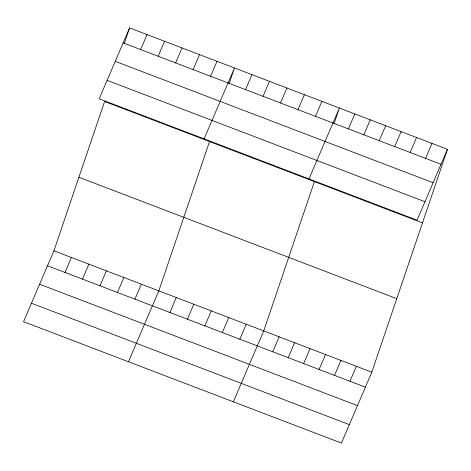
<?xml version="1.0" encoding="UTF-8"?>
<svg xmlns="http://www.w3.org/2000/svg" width="471" height="471" viewBox="0 0 471 471"><rect width="100%" height="100%" fill="white"/><g stroke="black" fill="none" stroke-linecap="round" stroke-linejoin="round"><path stroke-width="0.71" d="M447.45 149.313L417.07 220.192L99.198 98.804L129.578 27.924L447.45 149.313L371.802 372.196L341.422 443.076L23.55 321.687L53.929 250.808L104.615 101.477L422.487 222.865M124.262 43.591L129.578 27.924M209.513 141.536L158.827 290.866L128.448 361.746M229.159 83.65L234.476 67.983L204.096 138.863M314.41 181.594L263.725 330.925L233.345 401.804M334.057 123.708L339.373 108.042L308.994 178.921M140.646 49.567L147.064 34.601M64.998 272.444L71.409 257.484M158.132 56.243L164.544 41.277M82.484 279.12L88.895 264.16M175.612 62.92L182.03 47.954M99.964 285.797L106.375 270.837M193.098 69.596L199.51 54.63M117.45 292.473L123.861 277.513M210.578 76.273L216.996 61.307M134.93 299.15L141.341 284.19M245.544 89.625L251.961 74.659M169.896 312.503L176.307 297.542M263.03 96.302L269.441 81.336M187.381 319.179L193.793 304.219M280.51 102.978L286.927 88.012M204.861 325.855L211.273 310.895M297.996 109.655L304.407 94.689M222.347 332.532L228.759 317.572M315.476 116.331L321.893 101.365M239.827 339.208L246.239 324.248M348.399 128.901L354.816 113.941M363.842 134.8L370.253 119.834M272.75 351.784L279.162 336.818M379.279 140.694L385.69 125.728M288.187 357.677L294.605 342.717M394.716 146.587L401.133 131.627M303.63 363.577L310.042 348.611M410.159 152.486L416.57 137.52M319.067 369.47L325.479 354.504M425.596 158.38L432.013 143.419M334.51 375.363L340.922 360.403M349.947 381.263L356.359 366.297M123.166 42.89L441.039 164.279M115.26 61.342L433.126 182.73M107.111 80.353L424.977 201.741M78.892 177.255L396.765 298.643M53.929 250.808L371.802 372.196M47.518 265.768L365.384 387.156M39.605 284.225L357.477 405.613M31.457 303.236L349.329 424.624"/></g></svg>
